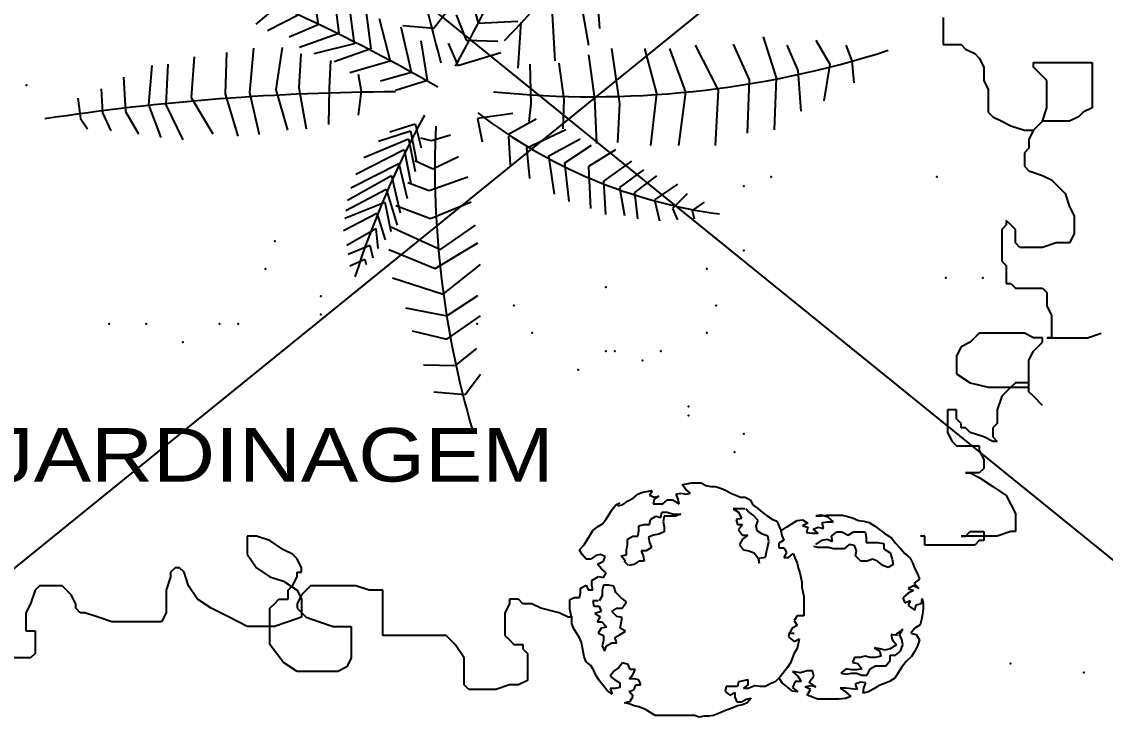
# Model space of a CAD drawing. Extents: x -13.6 to 37.9, y -332.9 to -283.8.
# Drawn here: x 29.755 to 34.311, y -309.974 to -306.993 of the extents above; entities that cross this region are included whole.
import ezdxf

# ---------------------------------------------------------------- set-up
doc = ezdxf.new("R2010")
doc.units = 0
doc.header["$LTSCALE"] = 0.525
doc.header["$MEASUREMENT"] = 0
doc.header["$PDSIZE"] = -5
doc.layers.get('0').update_dxf_attribs({"linetype": 'CONTINUOUS'})
for name, color, linetype in [('ESPEC', 1, 'CONTINUOUS'), ('LINVISTA', 13, 'CONTINUOUS'), ('REG120-160', 5, 'CONTINUOUS'), ('VEG', 82, 'CONTINUOUS'), ('VEGET', 82, 'CONTINUOUS'), ('VEGETAÇÃO', 82, 'CONTINUOUS')]:
    doc.layers.add(name, color=color, linetype=linetype)
doc.styles.add('REGUA120', font='romnswin', dxfattribs={"width": 1.2})

# ---------------------------------------------------------------- blocks, each defined once
blk = doc.blocks.new('VGPALB_2')
at = {"color": 0, "ltscale": 3}
for p, q in [((112.28, 152.93), (126.1, 153.82)), ((126.1, 153.82), (128.61, 146.78)), ((101.38, 145.91), (121.47, 144.57)), ((121.47, 144.57), (129.03, 129.64)), ((-5.02, 136.92), (-12.96, 134.61)), ((-12.96, 134.61), (-17.48, 135.64)), ((87.12, 135.34), (115.62, 135.79)), ((115.62, 135.79), (122.32, 114.68)), ((-1.6, 127.81), (-12.47, 122.68)), ((-12.47, 122.68), (-20.05, 126.15)), ((55.27, 125.22), (59.48, 122.15)), ((59.48, 122.15), (66.6, 124.8)), ((80.01, 125.67), (109.76, 125.67)), ((109.76, 125.67), (118.98, 100.61)), ((2.2, 119.21), (-13.94, 113.57)), ((-13.94, 113.57), (-22.98, 116.91)), ((51.93, 115.55), (56.12, 111.6)), ((72.87, 115.55), (105.98, 116)), ((105.98, 116), (113.95, 89.6)), ((56.12, 111.6), (66.16, 112.47)), ((-13.44, 101.77), (-28, 107.29)), ((3.66, 108.7), (-13.44, 101.77)), ((46.48, 108.95), (51.52, 103.24)), ((66.16, 108.95), (101.38, 107.64)), ((101.38, 107.64), (109.76, 76.85)), ((41.86, 103.24), (51.08, 94.89)), ((51.52, 103.24), (64.49, 104.56)), ((-30.45, 98.56), (-9.25, 88.85)), ((-9.25, 88.85), (5.44, 99.12)), ((39.36, 96.2), (46.89, 87.42)), ((64.08, 93.57), (93.42, 95.78)), ((93.42, 95.78), (102.62, 67.18)), ((-11.42, 80.86), (6.51, 91.7)), ((51.08, 94.89), (63.67, 94.44)), ((-31, 88.85), (-11.42, 80.86)), ((36.41, 89.6), (45.63, 80.38)), ((46.89, 87.42), (61.56, 87.42)), ((-8.17, 70.02), (7.61, 82.58)), ((61.56, 85.21), (86.28, 82.14)), ((86.28, 82.14), (91.31, 51.8)), ((32.22, 81.25), (40.62, 72.91)), ((45.63, 80.38), (59.89, 80.82)), ((-29.37, 76.86), (-8.17, 70.02)), ((28.47, 75.09), (36.41, 61.03)), ((40.62, 72.91), (58.63, 73.78)), ((58.22, 75.98), (78.31, 74.67)), ((78.31, 74.67), (81.27, 39.47)), ((-6.53, 60.88), (6.51, 69.45)), ((-23.93, 64.31), (-6.53, 60.88)), ((24.69, 64.1), (36, 50.91)), ((-111.95, 62.14), (-109.05, 52.67)), ((-100.89, 62.14), (-99.44, 48.39)), ((-90.99, 62.14), (-89.54, 46.85)), ((-82.25, 60.6), (-81.67, 42.57)), ((-76.42, 60.3), (-75.84, 41.66)), ((-6.53, 51.18), (7.61, 60.88)), ((36.41, 61.03), (54.45, 62.34)), ((54.01, 63.23), (68.27, 61.9)), ((68.27, 61.9), (70.78, 27.61)), ((-67.97, 57.86), (-65.06, 36.77)), ((20.51, 55.3), (30.14, 43.88)), ((-109.05, 52.67), (-111.37, 50.22)), ((-56.91, 53.58), (-55.74, 33.41)), ((-50.78, 50.83), (-47.59, 29.13)), ((-21.21, 54.61), (-6.53, 51.18)), ((16.32, 50.91), (25.11, 37.29)), ((36, 50.91), (50.67, 53.11)), ((48.56, 54.43), (60.3, 53.56)), ((60.3, 53.56), (66.16, 20.57)), ((-99.44, 48.39), (-102.34, 46.55)), ((-89.54, 46.85), (-95.35, 42.27)), ((-41.46, 45.94), (-38.85, 25.46)), ((-2.88, 39.98), (5.98, 47.19)), ((-81.67, 42.57), (-87.48, 38.6)), ((-75.84, 41.66), (-83.41, 34.64)), ((-35.36, 43.79), (-32.43, 21.18)), ((15.88, 44.31), (19.66, 29.8)), ((30.14, 43.88), (43.96, 44.31)), ((43.96, 43), (50.26, 43.88)), ((50.26, 43.88), (51.93, 13.97)), ((-65.06, 36.77), (-73.8, 29.43)), ((-28.08, 39.83), (-25.46, 19.03)), ((-16.32, 40.35), (-2.88, 39.98)), ((25.11, 37.29), (41.45, 37.29)), ((-55.74, 33.41), (-68.84, 26.69)), ((1.09, 27.78), (7.61, 36.34)), ((10.44, 33.32), (14.62, 22.78)), ((-47.59, 29.13), (-59.81, 23.92)), ((-21.95, 31.88), (-17.3, 13.84)), ((-8.27, 9.27), (-12.63, 28.21)), ((-11.97, 28.93), (1.09, 27.78)), ((19.66, 29.8), (36.41, 30.69)), ((37.67, 30.24), (36.41, 10.9)), ((-38.85, 25.46), (-55.45, 19.64)), ((139.51, 24.09), (144.95, 6.93)), ((-74.67, 19.35), (-76.42, 0.7)), ((-62.74, 19.64), (-65.35, 1.93)), ((-32.43, 21.18), (-49.33, 16.9)), ((-25.46, 19.03), (-40.88, 13.55)), ((-1.57, 5.89), (-4.18, 22.41)), ((7.17, 21.48), (11.24, 12.01)), ((14.62, 22.78), (28.04, 22.33)), ((75.82, 19.25), (79.16, -4.06)), ((89.64, 19.25), (94.68, 0.33)), ((100.12, 19.25), (106.83, 0.78)), ((111.02, 20.57), (120.65, 1.67)), ((126.92, 21.02), (133.63, 6.06)), ((149.55, 20.57), (154.18, 10.01)), ((161.71, 22.78), (167.59, 12.66)), ((174.27, 20.57), (176.79, 13.97)), ((-99.73, 15.68), (-100.89, -1.45)), ((-86.03, 17.51), (-86.61, 0.09)), ((-54.87, 16.9), (-55.74, 2.83)), ((-42.36, 14.16), (-42.94, 2.54)), ((-17.3, 13.84), (-34.2, 8.95)), ((11.24, 12.01), (29.29, 17.51)), ((66.16, 16.6), (68.68, -1.85)), ((176.79, 13.97), (177.63, 4.74)), ((-117.5, 12.01), (-118.95, -4.5)), ((-110.79, 12.62), (-111.66, -4.5)), ((-21.37, 5.6), (-8.27, 9.27)), ((41.45, 12.66), (41.86, -4.06)), ((53.6, 13.1), (55.7, -2.3)), ((154.18, 10.01), (155.44, -7.14)), ((167.59, 12.66), (165.07, -2.74)), ((-129.43, 7.12), (-128.56, -7.25)), ((-30.69, 8.34), (-29.53, 1.32)), ((-14.98, 1.61), (-1.57, 5.89)), ((133.63, 6.06), (132.8, -16.36)), ((144.95, 6.93), (144.11, -15.05)), ((-138.75, 2.22), (-138.17, -7.86)), ((-86.61, 0.09), (-81.38, -17.64)), ((-76.42, 0.7), (-72.35, -17.03)), ((-65.35, 1.93), (-60.39, -15.2)), ((-55.74, 2.83), (-52.55, -14.59)), ((-42.94, 2.54), (-43.23, -12.75)), ((-29.53, 1.32), (-30.69, -8.77)), ((94.68, 0.33), (92.16, -21.65)), ((106.83, 0.78), (103.88, -21.65)), ((120.65, 1.67), (119.39, -21.65)), ((-148.65, -1.74), (-147.49, -10.3)), ((-118.95, -4.5), (-113.7, -18.26)), ((-111.66, -4.5), (-104.38, -19.16)), ((-100.89, -1.45), (-91.86, -16.72)), ((41.86, -4.06), (41.03, -11.53)), ((55.7, -2.3), (55.27, -14.6)), ((68.68, -1.85), (69.53, -20.78)), ((79.16, -4.06), (78.31, -20.33)), ((-138.17, -7.86), (-134.66, -15.49)), ((-128.56, -7.25), (-123.02, -16.72)), ((34.26, -8.15), (19.39, -10.3)), ((-147.49, -10.3), (-144.58, -14.59)), ((-17.42, -15.85), (-6.73, -12.47)), ((-6.73, -12.47), (-4.23, -22.59)), ((19.39, -10.3), (21.43, -20.09)), ((32.15, -16.98), (44.08, -10.42)), ((-22.24, -19.77), (-8.69, -15.48)), ((-8.69, -15.48), (-6.19, -28.39)), ((8.1, -17.28), (0.15, -19.59)), ((32.51, -17.72), (33.22, -29.89)), ((40.16, -22.59), (56.58, -14.92)), ((-28.29, -26.71), (-9.58, -18.85)), ((-9.58, -18.85), (-6.73, -32.51)), ((0.15, -19.59), (-4.36, -18.56)), ((41.42, -35.49), (40.16, -22.59)), ((49.43, -25.96), (62.65, -18.85)), ((56.21, -28.95), (67.44, -21.46)), ((-31.68, -33.62), (-11.35, -23.33)), ((-11.35, -23.33), (-8.52, -37.57)), ((11.52, -26.38), (0.65, -31.51)), ((51.76, -42.05), (49.43, -25.96)), ((77.49, -23.41), (66.16, -30.45)), ((-33.84, -39.44), (-13.67, -29.13)), ((-13.67, -29.13), (-10.11, -43.92)), ((0.65, -31.51), (-6.93, -28.05)), ((57.92, -45.18), (56.21, -28.95)), ((66.16, -30.45), (67.01, -48.04)), ((84.2, -28.24), (72.45, -36.6)), ((89.23, -31.77), (79.16, -39.23)), ((-35.24, -44.66), (-16.7, -34.19)), ((-16.7, -34.19), (-13.14, -49.91)), ((15.32, -34.98), (-0.83, -40.62)), ((94.68, -34.4), (85.45, -41.44)), ((-35.97, -48.96), (-19.02, -39.99)), ((-19.02, -39.99), (-14.4, -55.15)), ((-0.83, -40.62), (-9.87, -37.28)), ((72.45, -36.6), (73.3, -50.67)), ((79.16, -39.23), (81.27, -51.11)), ((103.46, -37.92), (93.83, -44.52)), ((-36.33, -52.15), (-19.56, -45.42)), ((-19.56, -45.42), (-17.06, -57.77)), ((16.78, -45.5), (-0.33, -52.42)), ((85.45, -41.44), (86.71, -52.43)), ((93.83, -44.52), (95.94, -53.3)), ((107.65, -41.88), (101.38, -48.04)), ((114.77, -45.39), (109.76, -48.91)), ((-36.86, -57.4), (-22.94, -50.09)), ((-22.94, -50.09), (-19.39, -61.33)), ((-0.33, -52.42), (-14.88, -46.91)), ((101.38, -48.04), (103.46, -52.87)), ((109.76, -48.91), (110.58, -52.43)), ((-35.43, -63.57), (-23.31, -56.45)), ((-23.31, -56.45), (-22.41, -64.88)), ((-17.33, -55.64), (3.87, -65.34)), ((3.87, -65.34), (18.55, -55.08)), ((-34.9, -67.31), (-25.8, -63.57)), ((-25.8, -63.57), (-24.57, -68.81)), ((1.7, -73.33), (19.63, -62.49)), ((-17.88, -65.34), (1.7, -73.33)), ((-34.18, -72.19), (-27.93, -69.37)), ((-27.93, -69.37), (-27.4, -71.61)), ((4.95, -84.18), (20.72, -71.61)), ((-16.26, -77.33), (4.95, -84.18)), ((6.59, -93.31), (19.63, -84.75)), ((-10.81, -89.88), (6.59, -93.31)), ((6.59, -103.01), (20.72, -93.31)), ((-8.09, -99.58), (6.59, -103.01)), ((10.24, -114.21), (19.1, -107)), ((-3.2, -113.85), (10.24, -114.21)), ((14.2, -126.41), (20.72, -117.85)), ((1.15, -125.27), (14.2, -126.41))]:
    blk.add_line(p, q, dxfattribs=at)
for centre, radius, start, end in [((-356.06, 396.72), 538.2, 315.9636, 333.7318), ((383.97, 123.56), 395.59, 177.5116, 196.1981), ((-944.95, 526.24), 1084.91, 331.69393, 338.65245), ((-341.95, -590.2), 686.01, 59.83812, 71.84836), ((67.28, 408.19), 409.27, 264.2297, 287.7669), ((-10.77, -1015.88), 1016.87, 90.24127, 98.58329), ((341.3, -196.94), 392.23, 151.3416, 162.1709), ((150.2, 161.37), 213.76, 232.3504, 262.2028), ((397.09, -30.63), 395.59, 177.5116, 196.1981)]:
    blk.add_arc(centre, radius, start, end, dxfattribs=at)
blk = doc.blocks.new('VEG07')
at = {"layer": 'VEGETAÇÃO', "ltscale": 3}
for p, q in [((-0.9028, 0.7736), (-0.8826, 0.7777)), ((-0.8826, 0.7777), (-0.8423, 0.7777)), ((-0.8423, 0.7777), (-0.8221, 0.7656)), ((-1.1285, 0.7132), (-1.1084, 0.7293)), ((-1.1084, 0.7293), (-1.0882, 0.7374)), ((-1.0882, 0.7374), (-1.0479, 0.7454)), ((-1.0479, 0.7454), (-1.06, 0.7253)), ((-0.9471, 0.7293), (-0.9269, 0.7334)), ((-0.939, 0.7092), (-0.9471, 0.7293)), ((-0.9269, 0.7334), (-0.9068, 0.7293)), ((-0.9229, 0.7696), (-0.9028, 0.7736)), ((-0.9068, 0.7495), (-0.9229, 0.7696)), ((-0.8866, 0.7334), (-0.9068, 0.7495)), ((-0.9068, 0.7293), (-0.8866, 0.7334)), ((-0.8221, 0.7656), (-0.802, 0.7616)), ((-0.802, 0.7616), (-0.7818, 0.7616)), ((-0.7818, 0.7616), (-0.7576, 0.7535)), ((-0.7576, 0.7535), (-0.7375, 0.7454)), ((-0.7375, 0.7454), (-0.7173, 0.7334)), ((-0.7173, 0.7334), (-0.6971, 0.7253)), ((-1.2172, 0.6649), (-1.2011, 0.685)), ((-1.2011, 0.685), (-1.185, 0.6931)), ((-1.193, 0.681), (-1.1729, 0.685)), ((-1.1729, 0.685), (-1.1487, 0.7012)), ((-1.1487, 0.7012), (-1.1285, 0.7132)), ((-1.06, 0.7253), (-1.0398, 0.7173)), ((-1.0398, 0.7092), (-1.0439, 0.6891)), ((-1.0439, 0.6891), (-1.0035, 0.6891)), ((-1.0398, 0.7173), (-1.0197, 0.7213)), ((-1.0197, 0.7213), (-1.0398, 0.7092)), ((-1.0035, 0.6891), (-0.9834, 0.7052)), ((-0.9834, 0.7052), (-0.9632, 0.7052)), ((-0.9632, 0.7052), (-0.935, 0.6891)), ((-0.935, 0.6891), (-0.939, 0.7092)), ((-0.6971, 0.7253), (-0.677, 0.7173)), ((-0.677, 0.7173), (-0.6568, 0.7173)), ((-0.6568, 0.7173), (-0.6367, 0.7052)), ((-0.6367, 0.7052), (-0.6246, 0.685)), ((-0.6246, 0.685), (-0.6044, 0.6689)), ((-1.2414, 0.6246), (-1.2172, 0.6649)), ((-1.0116, 0.6321), (-1.0072, 0.6541)), ((-1.0072, 0.6541), (-0.9852, 0.6541)), ((-0.9852, 0.6541), (-0.9588, 0.6453)), ((-0.9588, 0.6453), (-0.928, 0.6453)), ((-0.928, 0.6453), (-0.95, 0.6365)), ((-0.6595, 0.6673), (-0.7079, 0.6673)), ((-0.7079, 0.6673), (-0.6859, 0.6541)), ((-0.6859, 0.6541), (-0.6727, 0.6277)), ((-0.6463, 0.6585), (-0.6551, 0.6673)), ((-0.6243, 0.6409), (-0.6463, 0.6585)), ((-0.6023, 0.6189), (-0.6243, 0.6409)), ((-0.6044, 0.6689), (-0.5842, 0.6528)), ((-0.5842, 0.6528), (-0.5641, 0.6367)), ((-0.3387, 0.6406), (-0.3609, 0.6378)), ((-0.3082, 0.6323), (-0.3387, 0.6406)), ((-0.3387, 0.6378), (-0.3165, 0.6406)), ((-0.3165, 0.6406), (-0.2499, 0.6406)), ((-0.2499, 0.6406), (-0.2277, 0.635)), ((-1.2979, 0.5763), (-1.2777, 0.5924)), ((-1.2777, 0.5924), (-1.2575, 0.6045)), ((-1.2575, 0.6045), (-1.2414, 0.6246)), ((-1.104, 0.5969), (-1.082, 0.6013)), ((-1.104, 0.575), (-1.104, 0.5969)), ((-1.082, 0.6013), (-1.06, 0.6013)), ((-1.06, 0.6013), (-1.0556, 0.6233)), ((-1.0556, 0.6233), (-1.0336, 0.6365)), ((-1.0336, 0.6365), (-1.0116, 0.6321)), ((-0.9984, 0.6365), (-1.0028, 0.6145)), ((-1.0028, 0.6145), (-0.9984, 0.5925)), ((-0.95, 0.6365), (-0.9984, 0.6365)), ((-0.9984, 0.5925), (-0.9984, 0.5706)), ((-0.6727, 0.6277), (-0.6947, 0.6233)), ((-0.6947, 0.6233), (-0.6903, 0.6013)), ((-0.6903, 0.6013), (-0.6683, 0.6013)), ((-0.6683, 0.6013), (-0.6859, 0.5794)), ((-0.6111, 0.5969), (-0.6023, 0.6189)), ((-0.6067, 0.575), (-0.6111, 0.5969)), ((-0.5641, 0.6367), (-0.5439, 0.6246)), ((-0.5439, 0.6246), (-0.5238, 0.6166)), ((-0.5238, 0.6166), (-0.5076, 0.5763)), ((-0.4831, 0.5907), (-0.4609, 0.6045)), ((-0.4609, 0.6045), (-0.4387, 0.6184)), ((-0.4387, 0.6184), (-0.4165, 0.6212)), ((-0.4165, 0.6212), (-0.3943, 0.6073)), ((-0.3943, 0.6073), (-0.4165, 0.5962)), ((-0.4165, 0.5962), (-0.3943, 0.5907)), ((-0.3609, 0.6378), (-0.3387, 0.6378)), ((-0.3332, 0.6101), (-0.311, 0.6129)), ((-0.3276, 0.5851), (-0.3332, 0.6101)), ((-0.311, 0.6129), (-0.286, 0.6129)), ((-0.286, 0.6129), (-0.3082, 0.6323)), ((-0.2277, 0.635), (-0.2055, 0.6295)), ((-0.2055, 0.6295), (-0.1805, 0.6184)), ((-0.1805, 0.6184), (-0.1583, 0.6156)), ((-0.1583, 0.6156), (-0.136, 0.6101)), ((-0.136, 0.6101), (-0.1138, 0.5962)), ((-0.1138, 0.5962), (-0.0916, 0.5796)), ((-1.3342, 0.5159), (-1.2979, 0.5763)), ((-1.1524, 0.5398), (-1.1304, 0.553)), ((-1.1304, 0.553), (-1.1084, 0.553)), ((-1.1084, 0.553), (-1.104, 0.575)), ((-1.0424, 0.5574), (-1.0644, 0.5486)), ((-1.0644, 0.5486), (-1.06, 0.5266)), ((-1.0204, 0.5618), (-1.0424, 0.5574)), ((-0.9984, 0.5706), (-1.0204, 0.5618)), ((-0.6859, 0.5794), (-0.6683, 0.5574)), ((-0.6683, 0.5574), (-0.6463, 0.5574)), ((-0.6463, 0.5574), (-0.6683, 0.5398)), ((-0.5847, 0.5618), (-0.6067, 0.575)), ((-0.5627, 0.553), (-0.5847, 0.5618)), ((-0.5583, 0.531), (-0.5627, 0.553)), ((-0.5076, 0.5763), (-0.5036, 0.5562)), ((-0.5053, 0.5768), (-0.4831, 0.5907)), ((-0.5036, 0.5562), (-0.4955, 0.5361)), ((-0.3943, 0.5907), (-0.3998, 0.5685)), ((-0.3998, 0.5685), (-0.3748, 0.5657)), ((-0.3748, 0.5657), (-0.3498, 0.5657)), ((-0.372, 0.5824), (-0.3498, 0.5907)), ((-0.3498, 0.5657), (-0.372, 0.5824)), ((-0.3498, 0.5907), (-0.3276, 0.5851)), ((-0.2943, 0.553), (-0.2723, 0.5706)), ((-0.2899, 0.531), (-0.2943, 0.553)), ((-0.2723, 0.5706), (-0.2503, 0.5706)), ((-0.2503, 0.5706), (-0.2239, 0.5574)), ((-0.2239, 0.5574), (-0.2019, 0.5706)), ((-0.2019, 0.5706), (-0.1535, 0.5706)), ((-0.1535, 0.5706), (-0.1491, 0.5486)), ((-0.1491, 0.5486), (-0.1491, 0.5266)), ((-0.0916, 0.5796), (-0.0694, 0.5629)), ((-0.0694, 0.5629), (-0.0416, 0.5463)), ((-1.3543, 0.4958), (-1.3342, 0.5159)), ((-1.1568, 0.4958), (-1.1524, 0.5178)), ((-1.1524, 0.5178), (-1.1524, 0.5398)), ((-1.0512, 0.5046), (-1.0732, 0.4915)), ((-1.06, 0.5266), (-1.0512, 0.5046)), ((-0.6683, 0.5398), (-0.6815, 0.5178)), ((-0.6815, 0.5178), (-0.6639, 0.4958)), ((-0.5671, 0.4871), (-0.5627, 0.509)), ((-0.5627, 0.509), (-0.5583, 0.531)), ((-0.4955, 0.5361), (-0.5157, 0.524)), ((-0.5157, 0.524), (-0.5157, 0.5038)), ((-0.5157, 0.5038), (-0.4955, 0.5038)), ((-0.4955, 0.5038), (-0.4835, 0.4837)), ((-0.3515, 0.5046), (-0.3691, 0.509)), ((-0.3603, 0.5178), (-0.3339, 0.5354)), ((-0.3075, 0.5046), (-0.3515, 0.5046)), ((-0.3339, 0.5354), (-0.3119, 0.5398)), ((-0.3119, 0.5398), (-0.2899, 0.531)), ((-0.2855, 0.5002), (-0.3075, 0.5046)), ((-0.2195, 0.5178), (-0.2415, 0.5002)), ((-0.1975, 0.5134), (-0.2195, 0.5178)), ((-0.1887, 0.4915), (-0.1975, 0.5134)), ((-0.1491, 0.5266), (-0.1007, 0.5266)), ((-0.1007, 0.5266), (-0.0743, 0.5222)), ((-0.0743, 0.5222), (-0.0743, 0.5002)), ((-0.0416, 0.5463), (-0.025, 0.5241)), ((-0.025, 0.5241), (-0.0056, 0.5019)), ((-0.0056, 0.5019), (0.0139, 0.4797)), ((-1.3422, 0.4756), (-1.3543, 0.4958)), ((-1.3261, 0.4555), (-1.3422, 0.4756)), ((-1.2858, 0.4716), (-1.3059, 0.4555)), ((-1.2656, 0.4756), (-1.2858, 0.4716)), ((-1.2455, 0.4676), (-1.2656, 0.4756)), ((-1.2535, 0.4475), (-1.2455, 0.4676)), ((-1.1788, 0.4695), (-1.1568, 0.4739)), ((-1.1612, 0.4475), (-1.1788, 0.4695)), ((-1.1568, 0.4739), (-1.1568, 0.4958)), ((-1.0732, 0.4915), (-1.0952, 0.4915)), ((-1.0952, 0.4915), (-1.0864, 0.4695)), ((-1.0864, 0.4695), (-1.082, 0.4475)), ((-0.6639, 0.4958), (-0.6419, 0.4915)), ((-0.6419, 0.4915), (-0.6199, 0.4827)), ((-0.6199, 0.4827), (-0.6023, 0.4607)), ((-0.6023, 0.4607), (-0.5979, 0.4387)), ((-0.5979, 0.4607), (-0.5715, 0.4651)), ((-0.5979, 0.4387), (-0.5979, 0.4607)), ((-0.5715, 0.4651), (-0.5671, 0.4871)), ((-0.4835, 0.4837), (-0.4955, 0.4636)), ((-0.4955, 0.4636), (-0.4754, 0.4636)), ((-0.4754, 0.4636), (-0.4552, 0.4797)), ((-0.4552, 0.4797), (-0.4472, 0.4595)), ((-0.4472, 0.4595), (-0.4391, 0.4394)), ((-0.2415, 0.5002), (-0.2855, 0.5002)), ((-0.1931, 0.4695), (-0.1887, 0.4915)), ((-0.1711, 0.4475), (-0.1931, 0.4695)), ((-0.1227, 0.4563), (-0.1447, 0.4475)), ((-0.1007, 0.4475), (-0.1227, 0.4563)), ((-0.0743, 0.5002), (-0.0479, 0.4827)), ((-0.0479, 0.4827), (-0.039, 0.4563)), ((-0.039, 0.4563), (-0.0346, 0.4343)), ((0.0139, 0.4797), (0.0361, 0.4603)), ((0.0361, 0.4603), (0.0472, 0.4381)), ((-1.3059, 0.4555), (-1.3261, 0.4555)), ((-1.2777, 0.4354), (-1.2535, 0.4475)), ((-1.2616, 0.4152), (-1.2777, 0.4354)), ((-1.2414, 0.3991), (-1.2616, 0.4152)), ((-1.148, 0.4299), (-1.1656, 0.4475)), ((-1.126, 0.4343), (-1.148, 0.4299)), ((-1.104, 0.4475), (-1.126, 0.4343)), ((-1.082, 0.4475), (-1.104, 0.4475)), ((-0.4391, 0.4394), (-0.4351, 0.4193)), ((-0.4351, 0.4193), (-0.427, 0.3991)), ((-0.1447, 0.4475), (-0.1711, 0.4475)), ((-0.0787, 0.4299), (-0.1007, 0.4475)), ((-0.0567, 0.4211), (-0.0787, 0.4299)), ((-0.0346, 0.4343), (-0.0567, 0.4211)), ((0.0472, 0.4381), (0.0555, 0.416)), ((0.0555, 0.416), (0.0666, 0.3938)), ((-1.3019, 0.3669), (-1.2737, 0.383)), ((-1.3019, 0.3468), (-1.3019, 0.3669)), ((-1.2737, 0.383), (-1.2535, 0.379)), ((-1.2535, 0.379), (-1.2414, 0.3991)), ((-0.427, 0.3991), (-0.4189, 0.3589)), ((0.075, 0.3716), (0.0528, 0.355)), ((0.0666, 0.3938), (0.075, 0.3716)), ((-1.3503, 0.3347), (-1.3261, 0.3468)), ((-1.3503, 0.3146), (-1.3503, 0.3347)), ((-1.3261, 0.3468), (-1.318, 0.3267)), ((-1.318, 0.3267), (-1.2979, 0.3267)), ((-1.2979, 0.3267), (-1.3019, 0.3468)), ((-1.2536, 0.3464), (-1.258, 0.3244)), ((-1.258, 0.3244), (-1.258, 0.3025)), ((-1.2316, 0.3464), (-1.2536, 0.3464)), ((-1.2096, 0.342), (-1.2316, 0.3464)), ((-1.2008, 0.3156), (-1.2096, 0.342)), ((-0.4189, 0.3589), (-0.4189, 0.3387)), ((-0.4189, 0.3387), (-0.4109, 0.2985)), ((0.05, 0.3439), (0.0278, 0.3328)), ((0.0278, 0.3328), (0.05, 0.3245)), ((0.05, 0.3245), (0.0278, 0.3134)), ((0.0722, 0.3328), (0.05, 0.3439)), ((0.0528, 0.355), (0.0722, 0.3328)), ((-1.3946, 0.2864), (-1.3745, 0.2944)), ((-1.3946, 0.2461), (-1.3946, 0.2864)), ((-1.3745, 0.2944), (-1.3543, 0.2944)), ((-1.3543, 0.2944), (-1.3503, 0.3146)), ((-1.2756, 0.2805), (-1.2976, 0.2805)), ((-1.2976, 0.2805), (-1.2932, 0.2585)), ((-1.258, 0.3025), (-1.2712, 0.2805)), ((-1.1788, 0.2937), (-1.2008, 0.3156)), ((-1.1568, 0.2761), (-1.1788, 0.2937)), ((-1.1744, 0.2497), (-1.1568, 0.2761)), ((-0.4109, 0.2985), (-0.4109, 0.2179)), ((0.0278, 0.3134), (0.0056, 0.2939)), ((0.0056, 0.2939), (0.0139, 0.2718)), ((0.0139, 0.2718), (0.0361, 0.2829)), ((0.0361, 0.2829), (0.0278, 0.2607)), ((0.0833, 0.269), (0.0861, 0.2912)), ((0.0861, 0.2912), (0.0916, 0.269)), ((-1.3906, 0.226), (-1.3946, 0.2461)), ((-1.2932, 0.2585), (-1.2712, 0.2585)), ((-1.2624, 0.2365), (-1.2888, 0.2277)), ((-1.2712, 0.2585), (-1.2624, 0.2365)), ((-1.2184, 0.2365), (-1.1964, 0.2497)), ((-1.1964, 0.2146), (-1.2184, 0.2365)), ((-1.1964, 0.2497), (-1.1744, 0.2497)), ((0.0278, 0.2607), (0.0555, 0.2413)), ((0.0555, 0.2413), (0.0611, 0.2634)), ((0.0611, 0.2634), (0.0833, 0.269)), ((0.0916, 0.2468), (0.0888, 0.2246)), ((0.0916, 0.269), (0.0916, 0.2468)), ((-1.3866, 0.2059), (-1.3906, 0.226)), ((-1.3866, 0.1857), (-1.3866, 0.2059)), ((-1.3785, 0.1656), (-1.3866, 0.1857)), ((-1.2888, 0.2277), (-1.2668, 0.2146)), ((-1.2668, 0.2146), (-1.28, 0.1926)), ((-1.28, 0.1926), (-1.258, 0.1926)), ((-1.258, 0.1926), (-1.2404, 0.1706)), ((-1.1744, 0.2102), (-1.1964, 0.2146)), ((-1.1832, 0.1662), (-1.1744, 0.2102)), ((-0.4391, 0.2179), (-0.4512, 0.1978)), ((-0.4512, 0.1978), (-0.4391, 0.1777)), ((-0.4109, 0.2179), (-0.4391, 0.2179)), ((0.0833, 0.2024), (0.0777, 0.1803)), ((0.0888, 0.2246), (0.0833, 0.2024)), ((-1.3543, 0.1253), (-1.3785, 0.1656)), ((-1.2624, 0.1662), (-1.2756, 0.1442)), ((-1.2756, 0.1442), (-1.2536, 0.1354)), ((-1.2404, 0.1706), (-1.2624, 0.1662)), ((-1.2052, 0.1267), (-1.1832, 0.1398)), ((-1.1612, 0.153), (-1.1832, 0.1662)), ((-1.1832, 0.1398), (-1.1612, 0.153)), ((-0.4714, 0.1495), (-0.4754, 0.1293)), ((-0.4593, 0.1656), (-0.4714, 0.1454)), ((-0.4714, 0.1454), (-0.4512, 0.1454)), ((-0.4391, 0.1777), (-0.4593, 0.1656)), ((-0.017, 0.1354), (-0.0434, 0.1398)), ((-0.0434, 0.1398), (-0.039, 0.1179)), ((-0.017, 0.1442), (-0.0258, 0.1354)), ((0.005, 0.1618), (-0.017, 0.1442)), ((-0.0082, 0.1398), (0.005, 0.1618)), ((0.0006, 0.1179), (-0.0082, 0.1398)), ((0.0555, 0.1664), (0.0389, 0.1442)), ((0.0389, 0.1442), (0.0611, 0.1387)), ((0.0777, 0.1803), (0.0555, 0.1664)), ((0.0611, 0.1387), (0.075, 0.1165)), ((-1.3462, 0.1052), (-1.3543, 0.1253)), ((-1.3342, 0.0448), (-1.3462, 0.1052)), ((-1.2536, 0.1135), (-1.258, 0.0915)), ((-1.258, 0.0915), (-1.2492, 0.0695)), ((-1.2536, 0.1354), (-1.2536, 0.1135)), ((-1.2492, 0.0695), (-1.2404, 0.0915)), ((-1.2404, 0.0915), (-1.2184, 0.1047)), ((-1.2184, 0.1047), (-1.1964, 0.1047)), ((-1.1964, 0.1047), (-1.2052, 0.1267)), ((-0.4754, 0.1293), (-0.4512, 0.1092)), ((-0.4512, 0.1092), (-0.431, 0.1213)), ((-0.431, 0.1213), (-0.4391, 0.081)), ((-0.0214, 0.0959), (-0.0479, 0.0783)), ((-0.039, 0.1179), (-0.0214, 0.0959)), ((-0.0038, 0.0695), (0.005, 0.0959)), ((0.005, 0.0959), (0.0006, 0.1179)), ((0.0666, 0.0915), (0.0555, 0.0693)), ((0.075, 0.1165), (0.0666, 0.0915)), ((-0.4512, 0.0609), (-0.4673, 0.0206)), ((-0.4391, 0.081), (-0.4512, 0.0609)), ((-0.1535, 0.0475), (-0.1755, 0.0431)), ((-0.1315, 0.0431), (-0.1535, 0.0475)), ((-0.0919, 0.0783), (-0.1139, 0.0827)), ((-0.1139, 0.0827), (-0.0919, 0.0695)), ((-0.0875, 0.0475), (-0.1095, 0.0431)), ((-0.0699, 0.0739), (-0.0919, 0.0783)), ((-0.0919, 0.0695), (-0.0875, 0.0475)), ((-0.0479, 0.0783), (-0.0699, 0.0739)), ((-0.0479, 0.03), (-0.0479, 0.0519)), ((-0.0479, 0.0519), (-0.0258, 0.0519)), ((-0.0258, 0.0519), (-0.0038, 0.0695)), ((0.0416, 0.0471), (0.0194, 0.025)), ((0.0555, 0.0693), (0.0416, 0.0471)), ((-1.3261, 0.0246), (-1.3342, 0.0448)), ((-1.3059, 0.0085), (-1.3261, 0.0246)), ((-1.2938, -0.0116), (-1.3059, 0.0085)), ((-1.189, 0.0005), (-1.2092, -0.0156)), ((-1.1729, 0.0206), (-1.189, 0.0005)), ((-1.1487, 0.0126), (-1.1729, 0.0206)), ((-1.1406, -0.0076), (-1.1487, 0.0126)), ((-0.4794, 0.0005), (-0.5117, -0.0398)), ((-0.4673, 0.0206), (-0.4794, 0.0005)), ((-0.1975, 0.0431), (-0.2063, 0.0212)), ((-0.2063, 0.0212), (-0.1843, 0.0168)), ((-0.1755, 0.0431), (-0.1975, 0.0431)), ((-0.1843, 0.0168), (-0.1667, -0.0052)), ((-0.1095, 0.0431), (-0.1315, 0.0431)), ((-0.1315, -0.0052), (-0.1095, 0.008)), ((-0.1095, 0.008), (-0.0655, 0.008)), ((-0.0655, 0.008), (-0.0479, 0.03)), ((0, 0), (-0.0139, -0.0222)), ((0.0194, 0.025), (0, 0)), ((-1.2858, -0.0317), (-1.2938, -0.0116)), ((-1.2696, -0.0559), (-1.2858, -0.0317)), ((-1.2092, -0.0156), (-1.2253, -0.0358)), ((-1.2253, -0.0358), (-1.2051, -0.0519)), ((-1.1447, -0.0478), (-1.1285, -0.0277)), ((-1.1205, -0.0076), (-1.1406, -0.0076)), ((-1.1285, -0.0277), (-1.1205, -0.0076)), ((-0.5117, -0.0398), (-0.5318, -0.0599)), ((-0.5025, -0.0638), (-0.5164, -0.0416)), ((-0.4248, -0.0222), (-0.4581, -0.0166)), ((-0.4581, -0.0166), (-0.4359, -0.0361)), ((-0.4359, -0.0361), (-0.422, -0.0582)), ((-0.397, -0.0139), (-0.4248, -0.0222)), ((-0.3748, -0.0139), (-0.397, -0.0139)), ((-0.3887, -0.061), (-0.3693, -0.0361)), ((-0.3693, -0.0361), (-0.3748, -0.0139)), ((-0.2327, -0.0052), (-0.2547, -0.0228)), ((-0.2547, -0.0228), (-0.2327, -0.0272)), ((-0.2107, -0.0096), (-0.2327, -0.0052)), ((-0.2327, -0.0272), (-0.2107, -0.0228)), ((-0.1887, -0.0096), (-0.2107, -0.0096)), ((-0.2107, -0.0228), (-0.1887, -0.0228)), ((-0.1667, -0.0052), (-0.1887, -0.0096)), ((-0.1887, -0.0228), (-0.1667, -0.0316)), ((-0.1667, -0.0316), (-0.1447, -0.0316)), ((-0.1447, -0.0316), (-0.1315, -0.0052)), ((-0.0278, -0.0444), (-0.05, -0.0582)), ((-0.0139, -0.0222), (-0.0278, -0.0444)), ((-1.2374, -0.0962), (-1.2696, -0.0559)), ((-1.2051, -0.0881), (-1.2253, -0.0881)), ((-1.2253, -0.0881), (-1.2172, -0.1123)), ((-1.2051, -0.0519), (-1.185, -0.0639)), ((-1.185, -0.0841), (-1.2051, -0.0881)), ((-1.185, -0.0639), (-1.185, -0.0841)), ((-1.1245, -0.0478), (-1.1447, -0.0478)), ((-1.1043, -0.0519), (-1.1245, -0.0478)), ((-1.1245, -0.0921), (-1.1164, -0.072)), ((-1.1164, -0.072), (-1.0963, -0.072)), ((-1.0963, -0.072), (-1.1043, -0.0519)), ((-0.7375, -0.0801), (-0.7415, -0.1002)), ((-0.6891, -0.0801), (-0.7375, -0.0801)), ((-0.685, -0.0599), (-0.6891, -0.0801)), ((-0.6447, -0.0519), (-0.685, -0.0599)), ((-0.6649, -0.0881), (-0.6447, -0.072)), ((-0.6447, -0.0881), (-0.6649, -0.0881)), ((-0.6447, -0.072), (-0.6447, -0.0519)), ((-0.6165, -0.076), (-0.6447, -0.0881)), ((-0.5963, -0.0801), (-0.6165, -0.076)), ((-0.5722, -0.0801), (-0.5963, -0.0801)), ((-0.552, -0.068), (-0.5722, -0.0801)), ((-0.5318, -0.0599), (-0.552, -0.068)), ((-0.4803, -0.0804), (-0.5025, -0.0638)), ((-0.4581, -0.0998), (-0.4803, -0.0804)), ((-0.447, -0.0582), (-0.4581, -0.0832)), ((-0.4581, -0.0832), (-0.4359, -0.1026)), ((-0.422, -0.0582), (-0.447, -0.0582)), ((-0.4054, -0.0804), (-0.3832, -0.0749)), ((-0.3832, -0.0915), (-0.4054, -0.0804)), ((-0.3609, -0.0804), (-0.3887, -0.061)), ((-0.3832, -0.0749), (-0.3609, -0.0804)), ((-0.2332, -0.086), (-0.2582, -0.086)), ((-0.2582, -0.086), (-0.236, -0.1026)), ((-0.211, -0.0887), (-0.2332, -0.086)), ((-0.186, -0.0915), (-0.211, -0.0887)), ((-0.1721, -0.061), (-0.1944, -0.0693)), ((-0.1944, -0.0693), (-0.186, -0.0915)), ((-0.1499, -0.0638), (-0.1721, -0.061)), ((-0.161, -0.1082), (-0.1583, -0.086)), ((-0.1583, -0.086), (-0.1499, -0.0638)), ((-0.1166, -0.0887), (-0.1388, -0.1026)), ((-0.0944, -0.0749), (-0.1166, -0.0887)), ((-0.0722, -0.0666), (-0.0944, -0.0749)), ((-0.05, -0.0582), (-0.0722, -0.0666)), ((-1.2172, -0.1123), (-1.2374, -0.0962)), ((-1.1447, -0.1002), (-1.1245, -0.0921)), ((-1.1285, -0.1203), (-1.1447, -0.1002)), ((-1.1406, -0.1405), (-1.1285, -0.1203)), ((-0.7415, -0.1002), (-0.7213, -0.1163)), ((-0.7213, -0.1163), (-0.7012, -0.1042)), ((-0.7012, -0.1042), (-0.7012, -0.1243)), ((-0.7012, -0.1243), (-0.6931, -0.1445)), ((-0.6729, -0.1445), (-0.6528, -0.1324)), ((-0.6528, -0.1324), (-0.6326, -0.1284)), ((-0.6326, -0.1284), (-0.6488, -0.1485)), ((-0.4359, -0.1026), (-0.4581, -0.0998)), ((-0.397, -0.1165), (-0.3832, -0.0915)), ((-0.3748, -0.1248), (-0.397, -0.1165)), ((-0.3526, -0.1331), (-0.3748, -0.1248)), ((-0.2638, -0.1331), (-0.3526, -0.1331)), ((-0.236, -0.1303), (-0.2638, -0.1331)), ((-0.236, -0.1026), (-0.2138, -0.122)), ((-0.2138, -0.122), (-0.236, -0.1303)), ((-0.1388, -0.1026), (-0.161, -0.1082)), ((-1.1648, -0.1485), (-1.1406, -0.1405)), ((-1.1447, -0.1525), (-1.1648, -0.1485)), ((-1.1245, -0.1606), (-1.1447, -0.1525)), ((-1.1043, -0.1646), (-1.1245, -0.1606)), ((-1.0761, -0.1767), (-1.1043, -0.1646)), ((-1.0358, -0.2009), (-1.0761, -0.1767)), ((-0.7294, -0.1767), (-0.7495, -0.1848)), ((-0.7092, -0.1686), (-0.7294, -0.1767)), ((-0.6891, -0.1606), (-0.7092, -0.1686)), ((-0.6931, -0.1445), (-0.6729, -0.1445)), ((-0.6689, -0.1566), (-0.6891, -0.1606)), ((-0.6488, -0.1485), (-0.6689, -0.1566)), ((-0.8705, -0.2009), (-1.0358, -0.2009)), ((-0.8503, -0.2089), (-0.8705, -0.2009)), ((-0.8302, -0.2049), (-0.8503, -0.2089)), ((-0.81, -0.2049), (-0.8302, -0.2049)), ((-0.7899, -0.2009), (-0.81, -0.2049)), ((-0.7697, -0.1928), (-0.7899, -0.2009)), ((-0.7495, -0.1848), (-0.7697, -0.1928))]:
    blk.add_line(p, q, dxfattribs=at)

msp = doc.modelspace()

# ---------------------------------------------------------------- linework, layer by layer
at = {"layer": 'ESPEC', "ltscale": 3}
for p, q in [((36.6785, -303.6519), (27.4285, -311.1519)), ((27.4285, -303.6519), (36.6785, -311.1519))]:
    msp.add_line(p, q, dxfattribs=at)
at = {"layer": 'VEG', "ltscale": 3}
for p, q in [((33.6288, -306.975), (33.6288, -307.0889)), ((33.6288, -307.0889), (33.7048, -307.0889)), ((33.7048, -307.0889), (33.7238, -307.1078)), ((33.7238, -307.1078), (33.7618, -307.1268)), ((33.7618, -307.1268), (33.7808, -307.1458)), ((33.7808, -307.1458), (33.7998, -307.1837)), ((34.0087, -307.1648), (34.2556, -307.1648)), ((34.0087, -307.1837), (34.0087, -307.1648)), ((34.2556, -307.1648), (34.2556, -307.3545)), ((33.7998, -307.1837), (33.7998, -307.2406)), ((34.0277, -307.2027), (34.0087, -307.1837)), ((34.0657, -307.2406), (34.0277, -307.2027)), ((33.7998, -307.2406), (33.8188, -307.2786)), ((34.0657, -307.3545), (34.0657, -307.2406)), ((33.8188, -307.2786), (33.8188, -307.3735)), ((34.0467, -307.4114), (34.0657, -307.3545)), ((34.2556, -307.3545), (34.2176, -307.3735)), ((33.8188, -307.3735), (33.8378, -307.3924)), ((33.8378, -307.3924), (33.8757, -307.4114)), ((34.1986, -307.3924), (34.1607, -307.4114)), ((34.2176, -307.3735), (34.1986, -307.3924)), ((33.8757, -307.4114), (33.9137, -307.4304)), ((33.9137, -307.4304), (33.9707, -307.4493)), ((34.0087, -307.4493), (34.0467, -307.4114)), ((34.0277, -307.4304), (34.0087, -307.4493)), ((34.0467, -307.4114), (34.0277, -307.4304)), ((34.1607, -307.4114), (34.0467, -307.4114)), ((33.9707, -307.4493), (34.0087, -307.4493)), ((34.0087, -307.4493), (33.9897, -307.4873)), ((33.9897, -307.4873), (33.9897, -307.5252)), ((33.9897, -307.5252), (33.9707, -307.5442)), ((33.9707, -307.5442), (33.9707, -307.6011)), ((33.9707, -307.6011), (33.9897, -307.6201)), ((33.9897, -307.6201), (34.0467, -307.6391)), ((34.0467, -307.6391), (34.0847, -307.658)), ((34.0847, -307.658), (34.1037, -307.677)), ((34.1037, -307.677), (34.1227, -307.696)), ((34.1227, -307.696), (34.1417, -307.715)), ((34.1417, -307.715), (34.1607, -307.7719)), ((34.1607, -307.7719), (34.1796, -307.8098)), ((34.1796, -307.8098), (34.1796, -307.8857)), ((33.8947, -307.8478), (33.8757, -307.8667)), ((33.8947, -307.8288), (33.8947, -307.8478)), ((33.9137, -307.8478), (33.8947, -307.8288)), ((33.9327, -307.8667), (33.9137, -307.8478)), ((33.8757, -307.8667), (33.8757, -307.9995)), ((33.9327, -307.9237), (33.9327, -307.8667)), ((34.1796, -307.8857), (34.1607, -307.9237)), ((33.9517, -307.9426), (33.9327, -307.9237)), ((34.0467, -307.9426), (33.9517, -307.9426)), ((34.1037, -307.9237), (34.0467, -307.9426)), ((34.1607, -307.9237), (34.1037, -307.9237)), ((33.8757, -307.9995), (33.8947, -308.0185)), ((33.8947, -308.0185), (33.8947, -308.0944)), ((33.8947, -308.0944), (33.9137, -308.0944)), ((33.9137, -308.0944), (33.9327, -308.1134)), ((33.9327, -308.1134), (34.0467, -308.1134)), ((34.0467, -308.1134), (34.0657, -308.1323)), ((34.0657, -308.1323), (34.0657, -308.1893)), ((34.0657, -308.1893), (34.0847, -308.2272)), ((34.0847, -308.2272), (34.0847, -308.3221)), ((33.7808, -308.3031), (33.7428, -308.341)), ((33.9707, -308.3031), (33.7808, -308.3031)), ((34.0087, -308.3221), (33.9707, -308.3031)), ((34.2366, -308.3221), (34.2936, -308.3031)), ((33.7428, -308.341), (33.7048, -308.36)), ((34.0467, -308.3221), (34.0087, -308.3221)), ((34.0277, -308.36), (34.0467, -308.341)), ((34.0467, -308.341), (34.0467, -308.3221)), ((34.0657, -308.3221), (34.2366, -308.3221)), ((34.0847, -308.3221), (34.0657, -308.3221)), ((33.7048, -308.36), (33.6858, -308.398)), ((33.6858, -308.398), (33.6858, -308.4739)), ((33.9897, -308.4169), (34.0087, -308.379)), ((34.0087, -308.379), (34.0277, -308.36)), ((33.9897, -308.5497), (33.9897, -308.4169)), ((33.6858, -308.4739), (33.7428, -308.5118)), ((33.7428, -308.5118), (33.8188, -308.5308)), ((33.8188, -308.5308), (33.9897, -308.5308)), ((33.9137, -308.5308), (33.8757, -308.5687)), ((33.9327, -308.5118), (33.9137, -308.5308)), ((33.9897, -308.5118), (33.9327, -308.5118)), ((33.9897, -308.5308), (33.9897, -308.5118)), ((33.8757, -308.5687), (33.8567, -308.6256)), ((34.0087, -308.5687), (33.9897, -308.5497)), ((34.0467, -308.6067), (34.0087, -308.5687)), ((33.6478, -308.6256), (33.6478, -308.7205)), ((33.6858, -308.6256), (33.6478, -308.6256)), ((33.6858, -308.6636), (33.6858, -308.6256)), ((33.8567, -308.6256), (33.8567, -308.6825)), ((33.7048, -308.6825), (33.6858, -308.6636)), ((33.6478, -308.7205), (33.6668, -308.7584)), ((33.7048, -308.7015), (33.7048, -308.6825)), ((33.7238, -308.7015), (33.7048, -308.7015)), ((33.7428, -308.7205), (33.7238, -308.7015)), ((33.7998, -308.7395), (33.7428, -308.7205)), ((33.8567, -308.6825), (33.8378, -308.7015)), ((33.8378, -308.7015), (33.8378, -308.7395)), ((33.6668, -308.7584), (33.6858, -308.7774)), ((33.8378, -308.7584), (33.7998, -308.7395)), ((33.8378, -308.7395), (33.8567, -308.7584)), ((33.8567, -308.7584), (33.8378, -308.7584)), ((33.6858, -308.7774), (33.7808, -308.7774)), ((33.7808, -308.7774), (33.7808, -308.7964)), ((33.7808, -308.7964), (33.7998, -308.8343)), ((33.7998, -308.8343), (33.7998, -308.8723)), ((33.7238, -308.8912), (33.7428, -308.8912)), ((33.7808, -308.8912), (33.7238, -308.8912)), ((33.7428, -308.8912), (33.7808, -308.9102)), ((33.7998, -308.8723), (33.7808, -308.8912)), ((33.7808, -308.9102), (33.8378, -308.9482)), ((33.8378, -308.9482), (33.8947, -308.9861)), ((33.8947, -308.9861), (33.9137, -309.0241)), ((33.9137, -309.0241), (33.9327, -309.062)), ((33.9327, -309.062), (33.9327, -309.1379)), ((30.7037, -309.1569), (30.7037, -309.2327)), ((30.7417, -309.1569), (30.7037, -309.1569)), ((30.7987, -309.1758), (30.7417, -309.1569)), ((30.8557, -309.2138), (30.7987, -309.1758)), ((33.5528, -309.1569), (33.5339, -309.1569)), ((33.5528, -309.1948), (33.5528, -309.1569)), ((33.7048, -309.1569), (33.7238, -309.1569)), ((33.8567, -309.1569), (33.7048, -309.1569)), ((33.7238, -309.1569), (33.7428, -309.1379)), ((33.7428, -309.1379), (33.7998, -309.1379)), ((33.7808, -309.1758), (33.7618, -309.1948)), ((33.7998, -309.1758), (33.7808, -309.1758)), ((33.7998, -309.1379), (33.7998, -309.1758)), ((33.9137, -309.1379), (33.8567, -309.1569)), ((33.9327, -309.1379), (33.9137, -309.1379)), ((30.8937, -309.2327), (30.8557, -309.2138)), ((33.7618, -309.1948), (33.5528, -309.1948)), ((30.7037, -309.2327), (30.7417, -309.2897)), ((30.9127, -309.2517), (30.8937, -309.2327)), ((30.9317, -309.2897), (30.9127, -309.2517)), ((30.3998, -309.2897), (30.3808, -309.3086)), ((30.3808, -309.3086), (30.3808, -309.3276)), ((30.4188, -309.2897), (30.3998, -309.2897)), ((30.4378, -309.3086), (30.4188, -309.2897)), ((30.4568, -309.3656), (30.4378, -309.3086)), ((30.7417, -309.2897), (30.7987, -309.3276)), ((30.9127, -309.3086), (30.9317, -309.3086)), ((30.9127, -309.3276), (30.9127, -309.3086)), ((30.9317, -309.3086), (30.9317, -309.2897)), ((30.3808, -309.3276), (30.3618, -309.3845)), ((30.7987, -309.3276), (30.8557, -309.3466)), ((30.8557, -309.3466), (30.9127, -309.3845)), ((30.8937, -309.3656), (30.9127, -309.3276)), ((29.811, -309.3845), (29.792, -309.4414)), ((29.83, -309.3656), (29.811, -309.3845)), ((29.925, -309.3656), (29.83, -309.3656)), ((29.944, -309.3845), (29.925, -309.3656)), ((29.963, -309.4035), (29.944, -309.3845)), ((29.982, -309.4414), (29.963, -309.4035)), ((30.3618, -309.3845), (30.3618, -309.4794)), ((30.4948, -309.4225), (30.4568, -309.3656)), ((30.8747, -309.3845), (30.8937, -309.3656)), ((30.8747, -309.4225), (30.8747, -309.3845)), ((30.9127, -309.3845), (30.9317, -309.4225)), ((30.9317, -309.4035), (30.9127, -309.4414)), ((30.9507, -309.3845), (30.9317, -309.4035)), ((30.9697, -309.3656), (30.9507, -309.3845)), ((31.1596, -309.3656), (30.9697, -309.3656)), ((31.2166, -309.3845), (31.1596, -309.3656)), ((31.2736, -309.3845), (31.2166, -309.3845)), ((31.2736, -309.5743), (31.2736, -309.3845)), ((29.792, -309.4414), (29.773, -309.4794)), ((29.982, -309.4604), (29.982, -309.4414)), ((30.5518, -309.4604), (30.4948, -309.4225)), ((30.7987, -309.4604), (30.8177, -309.4414)), ((30.8177, -309.4414), (30.8367, -309.4225)), ((30.8367, -309.4225), (30.8747, -309.4225)), ((30.9127, -309.4414), (30.9127, -309.4604)), ((30.9317, -309.4225), (30.9317, -309.4984)), ((31.8054, -309.4414), (31.7864, -309.4794)), ((31.8054, -309.4225), (31.8054, -309.4414)), ((31.8434, -309.4225), (31.8054, -309.4225)), ((31.8624, -309.4414), (31.8434, -309.4225)), ((31.9004, -309.4414), (31.8624, -309.4414)), ((31.9383, -309.4604), (31.9004, -309.4414)), ((29.773, -309.4794), (29.773, -309.5553)), ((30.001, -309.4794), (29.982, -309.4604)), ((30.02, -309.4794), (30.001, -309.4794)), ((30.0769, -309.4984), (30.02, -309.4794)), ((30.3618, -309.4794), (30.3428, -309.5173)), ((30.6278, -309.4984), (30.5518, -309.4604)), ((30.7987, -309.6122), (30.7987, -309.4604)), ((30.9127, -309.4604), (30.9507, -309.4984)), ((31.7864, -309.4794), (31.7864, -309.5743)), ((32.0143, -309.4794), (31.9383, -309.4604)), ((32.0523, -309.4984), (32.0143, -309.4794)), ((30.1339, -309.5173), (30.0769, -309.4984)), ((30.3428, -309.5173), (30.1339, -309.5173)), ((30.7037, -309.5363), (30.6278, -309.4984)), ((30.8177, -309.5363), (30.7037, -309.5363)), ((30.8747, -309.5173), (30.8177, -309.5363)), ((30.9317, -309.4984), (30.8747, -309.5173)), ((30.9507, -309.4984), (31.0076, -309.5173)), ((31.0076, -309.5173), (31.0646, -309.5363)), ((31.0646, -309.5363), (31.1406, -309.5363)), ((31.1406, -309.5363), (31.1406, -309.6691)), ((32.0713, -309.4984), (32.0523, -309.4984)), ((29.773, -309.5553), (29.811, -309.5553)), ((29.811, -309.5553), (29.811, -309.6501)), ((31.5395, -309.5743), (31.2736, -309.5743)), ((31.5585, -309.5932), (31.5395, -309.5743)), ((31.7864, -309.5743), (31.8054, -309.5932)), ((30.8557, -309.6881), (30.7987, -309.6122)), ((31.5775, -309.6122), (31.5585, -309.5932)), ((31.6155, -309.6691), (31.5775, -309.6122)), ((31.8054, -309.5932), (31.8244, -309.6122)), ((31.8244, -309.6122), (31.8624, -309.6122)), ((31.8624, -309.6122), (31.8624, -309.6312)), ((31.8624, -309.6312), (31.8814, -309.6501)), ((29.792, -309.6691), (29.6781, -309.6691)), ((29.811, -309.6501), (29.792, -309.6691)), ((31.1406, -309.6691), (31.1216, -309.7071)), ((31.6155, -309.7829), (31.6155, -309.6691)), ((31.8814, -309.6501), (31.8814, -309.764)), ((30.9127, -309.726), (30.8557, -309.6881)), ((31.1216, -309.7071), (31.0836, -309.726)), ((31.0836, -309.726), (30.9127, -309.726)), ((31.8814, -309.764), (31.8434, -309.7829)), ((31.6344, -309.8019), (31.6155, -309.7829)), ((31.7484, -309.8019), (31.6344, -309.8019)), ((31.8054, -309.7829), (31.7484, -309.8019)), ((31.8434, -309.7829), (31.8054, -309.7829))]:
    msp.add_line(p, q, dxfattribs=at)
at = {"layer": 'VEGET', "ltscale": 3}
for p in [(29.7755, -307.2596), (32.9066, -307.6458), (33.6025, -307.6458), (32.7907, -307.6844), (30.8192, -307.916), (32.7907, -307.9547), (30.7806, -308.0319), (32.636, -308.0319), (33.6411, -308.0705), (33.7957, -308.0705), (32.2108, -308.1091), (31.0125, -308.1477), (31.8243, -308.1863), (32.6747, -308.1863), (30.1234, -308.2635), (30.278, -308.2635), (30.5873, -308.2635), (30.6646, -308.2635), (31.0125, -308.2249), (31.6696, -308.2635), (31.9016, -308.3022), (32.636, -308.3022), (30.4327, -308.3408), (32.2108, -308.3794), (32.2495, -308.3794), (32.4428, -308.3794), (32.3655, -308.418), (32.0949, -308.4566), (32.5587, -308.6111), (32.5587, -308.6497), (32.7907, -308.7269), (32.752, -308.8041), (33.9117, -309.6922), (34.2209, -309.7308)]:
    msp.add_point(p, dxfattribs=at)

# ---------------------------------------------------------------- block references
at = {"layer": 'LINVISTA', "ltscale": 3}
msp.add_blockref('VEG07', (33.4542, -309.7099), dxfattribs=at)
at = {"layer": 'VEGET', "ltscale": 3, "xscale": 0.01, "yscale": 0.01, "zscale": 0.01}
msp.add_blockref('VGPALB_2', (31.477, -307.2976), dxfattribs=at)

# ---------------------------------------------------------------- texts
at = {"layer": 'REG120-160', "ltscale": 3, "style": 'REGUA120', "width": 1.2}
msp.add_text('JARDINAGEM', height=0.225, dxfattribs=at).set_placement((29.6252, -308.9273))

doc.saveas('drawing.dxf')
